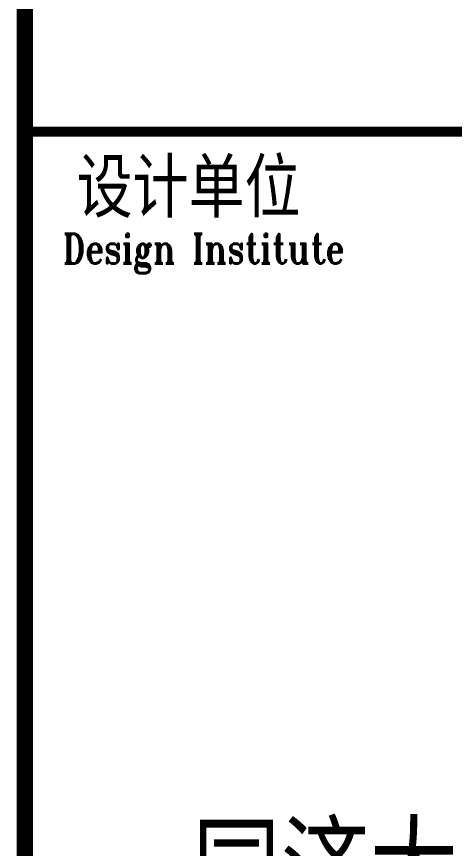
# Model space of a CAD drawing. Extents: x 239268 to 489116, y -316056 to -246175.
# Drawn here: x 301646 to 302590, y -263861 to -262066 of the extents above; entities that cross this region are included whole.
import ezdxf
from ezdxf.enums import TextEntityAlignment as Align

# ---------------------------------------------------------------- set-up
doc = ezdxf.new("R2010")
doc.units = 0
doc.header["$LTSCALE"] = 1000
doc.header["$MEASUREMENT"] = 0
doc.layers.get('0').update_dxf_attribs({"linetype": 'CONTINUOUS'})
doc.layers.add('图框', color=85, linetype='CONTINUOUS')
doc.styles.add('TKZ1_tjhts.shx', font='tjromant.shx', dxfattribs={"bigfont": 'tjhts.shx'})
doc.styles.add('TKZ2_tjkts.shx', font='tjromant.shx', dxfattribs={"bigfont": 'tjkts.shx'})

# ---------------------------------------------------------------- blocks, each defined once
blk = doc.blocks.new('TJAD_TK_LOGO')
at = {"layer": '图框', "style": 'TKZ1_tjhts.shx'}
blk.add_text('同济大学建筑设计研究院', height=0.258835, dxfattribs=at).set_placement((0.6, -0.4754), align=Align.MIDDLE_CENTER)
blk = doc.blocks.new('TJAD_TK_A0')
at = {"layer": '图框'}
for points, const_width in [([(2072, 389.297), (2072, -431.703)], 1), ([(2072, -57.703), (2152, -57.703)], 0.6)]:
    blk.add_lwpolyline(points, dxfattribs=dict(at, const_width=const_width))
at = {"color": 1, "xscale": 22.02171320475958, "yscale": 22.02171320475958, "zscale": 22.02171320475958}
blk.add_blockref('TJAD_TK_LOGO', (2098.787, -92.377), dxfattribs=at)
at = {"layer": '图框', "style": 'TKZ2_tjkts.shx'}
blk.add_text('设计单位', height=3.6, dxfattribs=at).set_placement((2082, -61.155), align=Align.MIDDLE_CENTER)
at = {"layer": '图框', "style": 'TKZ2_tjkts.shx', "width": 0.8}
blk.add_text('Design Institute', height=1.8, dxfattribs=at).set_placement((2082.931, -64.855), align=Align.MIDDLE_CENTER)

msp = doc.modelspace()

# ---------------------------------------------------------------- block references
at = {"layer": '图框', "xscale": 35.31510107015492, "yscale": 35.31510107015492, "zscale": 35.31510107015458}
msp.add_blockref('TJAD_TK_A0', (228490.8, -260276.3), dxfattribs=at)

doc.saveas('drawing.dxf')
